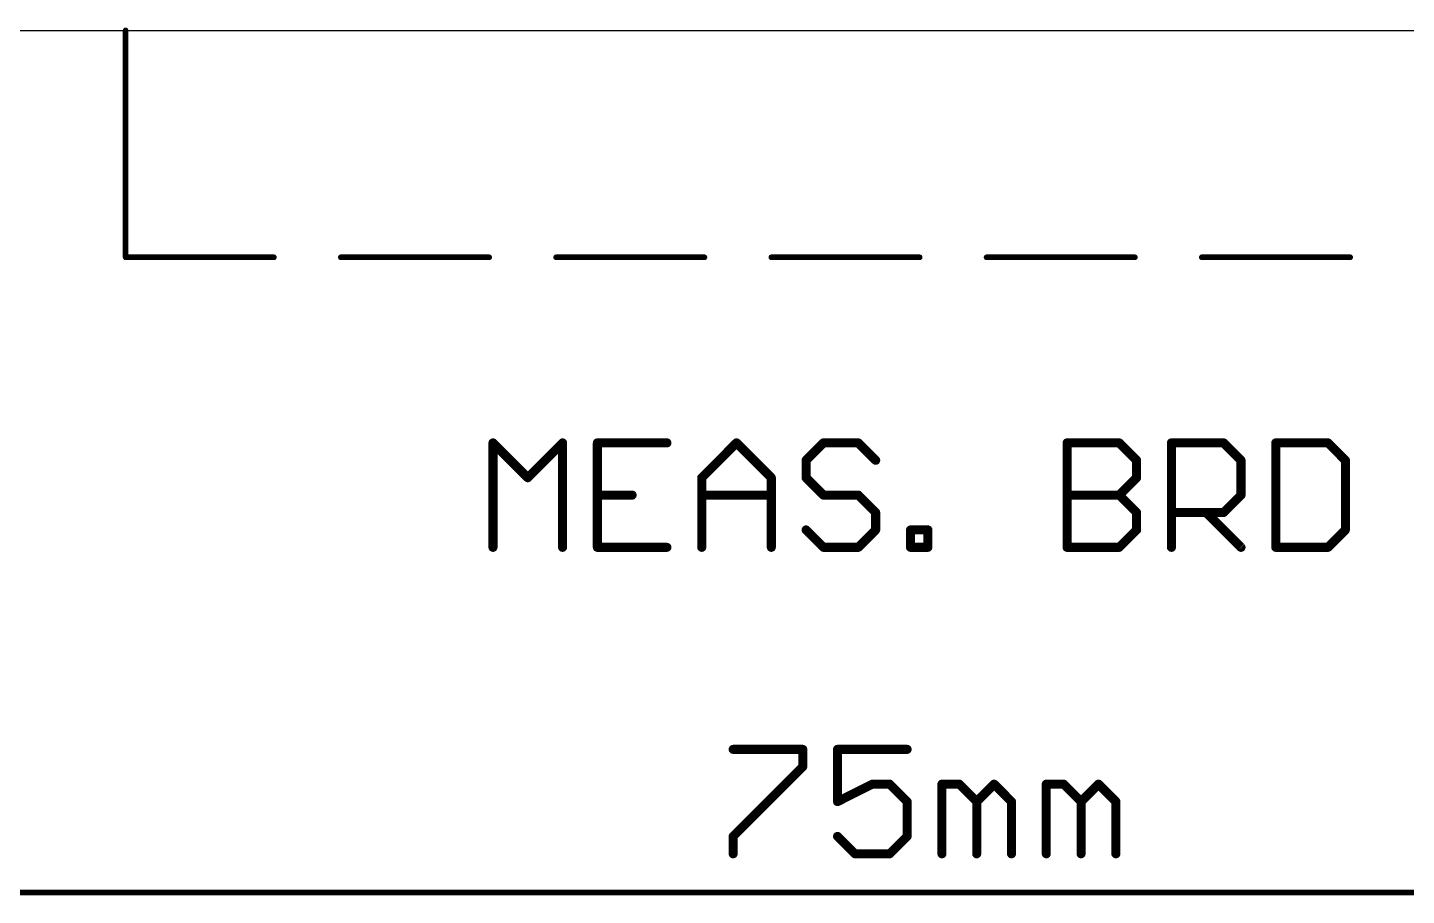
# Model space of a CAD drawing. Extents: x -18 to 144, y -21 to 125.
# Drawn here: x 28.16 to 59.05, y -19.37 to 0.06 of the extents above; entities that cross this region are included whole.
import ezdxf

# ---------------------------------------------------------------- set-up
doc = ezdxf.new("R2010")
doc.units = 0
for name, color, linetype in [('114', 4, 'CONTINUOUS'), ('20', 53, 'CONTINUOUS'), ('21', 253, 'CONTINUOUS')]:
    doc.layers.add(name, color=color, linetype=linetype)

msp = doc.modelspace()

# ---------------------------------------------------------------- linework, layer by layer
at = {"layer": '114', "const_width": 0.1016}
for points in [[(38.6202, -9.2001, 1), (38.5483, -9.2719)], [(38.6351, -9.236, 1), (38.5335, -9.236)], [(40.1943, -9.236, 1), (40.0927, -9.236)], [(40.1794, -9.2719, 1), (40.1075, -9.2001)], [(40.9231, -9.1852, 1), (40.9231, -9.2868)], [(40.9739, -9.236, 1), (40.8723, -9.236)], [(42.4823, -9.2868, 1), (42.4823, -9.1852)], [(44.0774, -9.2001, 1), (44.0055, -9.2719)], [(44.0774, -9.2719, 1), (44.0055, -9.2001)], [(45.9905, -9.1852, 1), (45.9905, -9.2868)], [(46.0264, -9.2719, 1), (45.9545, -9.2001)], [(46.806, -9.2001, 1), (46.7341, -9.2719)], [(46.7701, -9.2868, 1), (46.7701, -9.1852)], [(51.4984, -9.236, 1), (51.3968, -9.236)], [(51.4476, -9.1852, 1), (51.4476, -9.2868)], [(52.653, -9.2001, 1), (52.5811, -9.2719)], [(52.617, -9.2868, 1), (52.617, -9.1852)], [(53.8372, -9.236, 1), (53.7356, -9.236)], [(53.7864, -9.1852, 1), (53.7864, -9.2868)], [(54.9918, -9.2001, 1), (54.9199, -9.2719)], [(54.9558, -9.2868, 1), (54.9558, -9.1852)], [(56.176, -9.236, 1), (56.0744, -9.236)], [(56.1252, -9.1852, 1), (56.1252, -9.2868)], [(57.3306, -9.2001, 1), (57.2587, -9.2719)], [(57.2946, -9.2868, 1), (57.2946, -9.1852)], [(45.5647, -9.5899, 1), (45.6366, -9.6617)], [(45.6515, -9.6258, 1), (45.5499, -9.6258)], [(47.1239, -9.6617, 1), (47.1958, -9.5899)], [(53.0576, -9.6258, 1), (52.956, -9.6258)], [(52.9709, -9.6617, 1), (53.0428, -9.5899)], [(55.3964, -9.6258, 1), (55.2948, -9.6258)], [(55.3097, -9.6617, 1), (55.3816, -9.5899)], [(57.7352, -9.6258, 1), (57.6336, -9.6258)], [(57.6485, -9.6617, 1), (57.7204, -9.5899)], [(39.3279, -9.9797, 1), (39.3998, -10.0515)], [(39.3279, -10.0515, 1), (39.3998, -9.9797)], [(43.2259, -9.9797, 1), (43.2978, -10.0515)], [(43.3127, -10.0156, 1), (43.2111, -10.0156)], [(44.8719, -10.0156, 1), (44.7703, -10.0156)], [(44.7851, -10.0515, 1), (44.857, -9.9797)], [(45.6366, -9.9797, 1), (45.5647, -10.0515)], [(45.5499, -10.0156, 1), (45.6515, -10.0156)], [(52.956, -10.0156, 1), (53.0576, -10.0156)], [(53.0428, -10.0515, 1), (52.9709, -9.9797)], [(40.9231, -10.3546, 1), (40.9231, -10.4562)], [(41.7027, -10.4562, 1), (41.7027, -10.3546)], [(43.2619, -10.3546, 1), (43.2619, -10.4562)], [(44.8211, -10.4562, 1), (44.8211, -10.3546)], [(45.9905, -10.3546, 1), (45.9905, -10.4562)], [(45.9545, -10.4413, 1), (46.0264, -10.3695)], [(46.806, -10.3695, 1), (46.7341, -10.4413)], [(46.7701, -10.4562, 1), (46.7701, -10.3546)], [(51.4476, -10.3546, 1), (51.4476, -10.4562)], [(52.653, -10.3695, 1), (52.5811, -10.4413)], [(52.5811, -10.3695, 1), (52.653, -10.4413)], [(52.617, -10.4562, 1), (52.617, -10.3546)], [(55.2948, -10.4054, 1), (55.3964, -10.4054)], [(55.3816, -10.4413, 1), (55.3097, -10.3695)], [(47.2107, -10.7952, 1), (47.1091, -10.7952)], [(47.1239, -10.8311, 1), (47.1958, -10.7593)], [(53.0576, -10.7952, 1), (52.956, -10.7952)], [(52.9709, -10.8311, 1), (53.0428, -10.7593)], [(53.7864, -10.7444, 1), (53.7864, -10.846)], [(54.602, -10.7593, 1), (54.5301, -10.8311)], [(54.9199, -10.7593, 1), (54.9918, -10.8311)], [(54.9558, -10.846, 1), (54.9558, -10.7444)], [(45.6366, -11.1491, 1), (45.5647, -11.2209)], [(47.1958, -11.2209, 1), (47.1239, -11.1491)], [(47.9903, -11.185, 1), (47.8887, -11.185)], [(47.9395, -11.1342, 1), (47.9395, -11.2358)], [(48.3801, -11.185, 1), (48.2784, -11.185)], [(48.3293, -11.2358, 1), (48.3293, -11.1342)], [(53.0428, -11.2209, 1), (52.9709, -11.1491)], [(57.7204, -11.2209, 1), (57.6485, -11.1491)], [(47.1091, -11.185, 1), (47.2107, -11.185)], [(52.956, -11.185, 1), (53.0576, -11.185)], [(57.6336, -11.185, 1), (57.7352, -11.185)], [(38.5335, -11.5748, 1), (38.6351, -11.5748)], [(40.0927, -11.5748, 1), (40.1943, -11.5748)], [(40.9231, -11.524, 1), (40.9231, -11.6256)], [(40.8723, -11.5748, 1), (40.9739, -11.5748)], [(42.4823, -11.6256, 1), (42.4823, -11.524)], [(43.2111, -11.5748, 1), (43.3127, -11.5748)], [(44.7703, -11.5748, 1), (44.8719, -11.5748)], [(45.9905, -11.524, 1), (45.9905, -11.6256)], [(45.9545, -11.6107, 1), (46.0264, -11.5389)], [(46.7341, -11.5389, 1), (46.806, -11.6107)], [(46.7701, -11.6256, 1), (46.7701, -11.524)], [(47.9395, -11.524, 1), (47.9395, -11.6256)], [(47.8887, -11.5748, 1), (47.9903, -11.5748)], [(48.2784, -11.5748, 1), (48.3801, -11.5748)], [(48.3293, -11.6256, 1), (48.3293, -11.524)], [(51.4476, -11.524, 1), (51.4476, -11.6256)], [(51.3968, -11.5748, 1), (51.4984, -11.5748)], [(52.5811, -11.5389, 1), (52.653, -11.6107)], [(52.617, -11.6256, 1), (52.617, -11.524)], [(53.7356, -11.5748, 1), (53.8372, -11.5748)], [(55.3097, -11.6107, 1), (55.3816, -11.5389)], [(56.1252, -11.524, 1), (56.1252, -11.6256)], [(56.0744, -11.5748, 1), (56.176, -11.5748)], [(57.2587, -11.5389, 1), (57.3306, -11.6107)], [(57.2946, -11.6256, 1), (57.2946, -11.524)], [(43.9662, -16.0478, 1), (43.9662, -16.1494)], [(45.5762, -16.0986, 1), (45.4746, -16.0986)], [(45.5254, -16.1494, 1), (45.5254, -16.0478)], [(46.305, -16.0478, 1), (46.305, -16.1494)], [(46.3558, -16.0986, 1), (46.2542, -16.0986)], [(47.8642, -16.1494, 1), (47.8642, -16.0478)], [(45.4746, -16.4884, 1), (45.5762, -16.4884)], [(45.5613, -16.5243, 1), (45.4895, -16.4525)], [(47.0846, -16.8274, 1), (47.0846, -16.929)], [(47.1073, -16.9236, 1), (47.0619, -16.8328)], [(47.5103, -16.8423, 1), (47.4385, -16.9141)], [(47.4744, -16.929, 1), (47.4744, -16.8274)], [(48.6946, -16.8782, 1), (48.593, -16.8782)], [(48.6438, -16.8274, 1), (48.6438, -16.929)], [(49.0695, -16.8423, 1), (48.9977, -16.9141)], [(49.0336, -16.929, 1), (49.0336, -16.8274)], [(49.8491, -16.8423, 1), (49.7773, -16.9141)], [(49.8491, -16.9141, 1), (49.7773, -16.8423)], [(51.0334, -16.8782, 1), (50.9318, -16.8782)], [(50.9826, -16.8274, 1), (50.9826, -16.929)], [(51.4083, -16.8423, 1), (51.3364, -16.9141)], [(51.3724, -16.929, 1), (51.3724, -16.8274)], [(52.1879, -16.8423, 1), (52.116, -16.9141)], [(52.1879, -16.9141, 1), (52.116, -16.8423)], [(46.2823, -17.2226, 1), (46.3277, -17.3134)], [(46.2542, -17.268, 1), (46.3558, -17.268)], [(47.915, -17.268, 1), (47.8134, -17.268)], [(47.8283, -17.3039, 1), (47.9001, -17.2321)], [(49.4742, -17.268, 1), (49.3726, -17.268)], [(49.3875, -17.2321, 1), (49.4593, -17.3039)], [(49.3875, -17.3039, 1), (49.4593, -17.2321)], [(50.2538, -17.268, 1), (50.1522, -17.268)], [(50.1671, -17.3039, 1), (50.2389, -17.2321)], [(51.7262, -17.2321, 1), (51.7981, -17.3039)], [(51.813, -17.268, 1), (51.7114, -17.268)], [(51.7262, -17.3039, 1), (51.7981, -17.2321)], [(52.5926, -17.268, 1), (52.491, -17.268)], [(52.5058, -17.3039, 1), (52.5777, -17.2321)], [(44.017, -18.0476, 1), (43.9154, -18.0476)], [(43.9303, -18.0117, 1), (44.0021, -18.0835)], [(46.3409, -18.0117, 1), (46.2691, -18.0835)], [(47.8134, -18.0476, 1), (47.915, -18.0476)], [(47.9001, -18.0835, 1), (47.8283, -18.0117)], [(43.9154, -18.4374, 1), (44.017, -18.4374)], [(46.6948, -18.3866, 1), (46.6948, -18.4882)], [(46.6589, -18.4733, 1), (46.7307, -18.4015)], [(47.4385, -18.4015, 1), (47.5103, -18.4733)], [(47.4744, -18.4882, 1), (47.4744, -18.3866)], [(48.593, -18.4374, 1), (48.6946, -18.4374)], [(49.3726, -18.4374, 1), (49.4742, -18.4374)], [(50.1522, -18.4374, 1), (50.2538, -18.4374)], [(50.9318, -18.4374, 1), (51.0334, -18.4374)], [(51.7114, -18.4374, 1), (51.813, -18.4374)], [(52.491, -18.4374, 1), (52.5926, -18.4374)]]:
    msp.add_lwpolyline(points, format="xyb", dxfattribs=at)
at = {"layer": '114'}
for points, const_width in [([(38.5843, -11.5748), (38.5843, -9.236)], 0.2032), ([(38.5843, -9.236), (39.3639, -10.0156)], 0.2032), ([(39.3639, -10.0156), (40.1435, -9.236)], 0.2032), ([(40.1435, -9.236), (40.1435, -11.5748)], 0.2032), ([(42.4823, -9.236), (40.9231, -9.236)], 0.2032), ([(40.9231, -9.236), (40.9231, -11.5748)], 0.2032), ([(43.2619, -10.0156), (44.0415, -9.236)], 0.2032), ([(44.0415, -9.236), (44.8211, -10.0156)], 0.2032), ([(45.9905, -9.236), (45.6007, -9.6258)], 0.2032), ([(46.7701, -9.236), (45.9905, -9.236)], 0.2032), ([(47.1599, -9.6258), (46.7701, -9.236)], 0.2032), ([(51.4476, -11.5748), (51.4476, -9.236)], 0.2032), ([(51.4476, -9.236), (52.617, -9.236)], 0.2032), ([(52.617, -9.236), (53.0068, -9.6258)], 0.2032), ([(53.7864, -11.5748), (53.7864, -9.236)], 0.2032), ([(53.7864, -9.236), (54.9558, -9.236)], 0.2032), ([(54.9558, -9.236), (55.3456, -9.6258)], 0.2032), ([(56.1252, -9.236), (56.1252, -11.5748)], 0.2032), ([(57.2946, -9.236), (56.1252, -9.236)], 0.2032), ([(57.6844, -9.6258), (57.2946, -9.236)], 0.2032), ([(45.6007, -9.6258), (45.6007, -10.0156)], 0.2032), ([(53.0068, -9.6258), (53.0068, -10.0156)], 0.2032), ([(55.3456, -9.6258), (55.3456, -10.4054)], 0.2032), ([(57.6844, -11.185), (57.6844, -9.6258)], 0.2032), ([(43.2619, -11.5748), (43.2619, -10.0156)], 0.2032), ([(44.8211, -10.0156), (44.8211, -11.5748)], 0.2032), ([(45.6007, -10.0156), (45.9905, -10.4054)], 0.2032), ([(53.0068, -10.0156), (52.617, -10.4054)], 0.2032), ([(40.9231, -10.4054), (41.7027, -10.4054)], 0.2032), ([(43.2619, -10.4054), (44.8211, -10.4054)], 0.2032), ([(45.9905, -10.4054), (46.7701, -10.4054)], 0.2032), ([(46.7701, -10.4054), (47.1599, -10.7952)], 0.2032), ([(51.4476, -10.4054), (52.617, -10.4054)], 0.2032), ([(52.617, -10.4054), (53.0068, -10.7952)], 0.2032), ([(55.3456, -10.4054), (54.9558, -10.7952)], 0.2032), ([(47.1599, -10.7952), (47.1599, -11.185)], 0.2032), ([(53.0068, -10.7952), (53.0068, -11.185)], 0.2032), ([(54.9558, -10.7952), (53.7864, -10.7952)], 0.2032), ([(54.566, -10.7952), (55.3456, -11.5748)], 0.2032), ([(45.9905, -11.5748), (45.6007, -11.185)], 0.2032), ([(47.1599, -11.185), (46.7701, -11.5748)], 0.2032), ([(47.9395, -11.5748), (47.9395, -11.185)], 0.2032), ([(47.9395, -11.185), (48.3293, -11.185)], 0.2032), ([(48.3293, -11.185), (48.3293, -11.5748)], 0.2032), ([(53.0068, -11.185), (52.617, -11.5748)], 0.2032), ([(57.2946, -11.5748), (57.6844, -11.185)], 0.2032), ([(40.9231, -11.5748), (42.4823, -11.5748)], 0.2032), ([(46.7701, -11.5748), (45.9905, -11.5748)], 0.2032), ([(48.3293, -11.5748), (47.9395, -11.5748)], 0.2032), ([(52.617, -11.5748), (51.4476, -11.5748)], 0.2032), ([(56.1252, -11.5748), (57.2946, -11.5748)], 0.2032), ([(43.9662, -16.0986), (45.5254, -16.0986)], 0.2032), ([(45.5254, -16.0986), (45.5254, -16.4884)], 0.2032), ([(47.8642, -16.0986), (46.305, -16.0986)], 0.2032), ([(46.305, -16.0986), (46.305, -17.268)], 0.2032), ([(45.5254, -16.4884), (43.9662, -18.0476)], 0.2032), ([(46.305, -17.268), (47.0846, -16.8782)], 0.2032), ([(47.0846, -16.8782), (47.4744, -16.8782)], 0.2032), ([(47.4744, -16.8782), (47.8642, -17.268)], 0.2032), ([(48.6438, -18.4374), (48.6438, -16.8782)], 0.2032), ([(48.6438, -16.8782), (49.0336, -16.8782)], 0.2032), ([(49.0336, -16.8782), (49.4234, -17.268)], 0.2032), ([(49.4234, -17.268), (49.8132, -16.8782)], 0.2032), ([(49.8132, -16.8782), (50.203, -17.268)], 0.2032), ([(50.9826, -18.4374), (50.9826, -16.8782)], 0.2032), ([(50.9826, -16.8782), (51.3724, -16.8782)], 0.2032), ([(51.3724, -16.8782), (51.7622, -17.268)], 0.2032), ([(51.7622, -17.268), (52.152, -16.8782)], 0.2032), ([(52.152, -16.8782), (52.5418, -17.268)], 0.2032), ([(47.8642, -17.268), (47.8642, -18.0476)], 0.2032), ([(49.4234, -17.268), (49.4234, -18.4374)], 0.2032), ([(50.203, -17.268), (50.203, -18.4374)], 0.2032), ([(51.7622, -17.268), (51.7622, -18.4374)], 0.2032), ([(52.5418, -17.268), (52.5418, -18.4374)], 0.2032), ([(43.9662, -18.0476), (43.9662, -18.4374)], 0.2032), ([(46.6948, -18.4374), (46.305, -18.0476)], 0.2032), ([(47.8642, -18.0476), (47.4744, -18.4374)], 0.2032), ([(47.4744, -18.4374), (46.6948, -18.4374)], 0.2032), ([(11.4696, -19.304), (86.3458, -19.304)], 0.13)]:
    msp.add_lwpolyline(points, dxfattribs=dict(at, const_width=const_width))
at = {"layer": '20'}
msp.add_line((0, 0), (97.79, 0), dxfattribs=at)
at = {"layer": '21', "const_width": 0.127}
for points in [[(30.353, -5.08), (30.353, 0)], [(33.676, -5.08), (30.353, -5.08)], [(38.499, -5.08), (35.176, -5.08)], [(43.322, -5.08), (39.999, -5.08)], [(48.145, -5.08), (44.822, -5.08)], [(52.968, -5.08), (49.645, -5.08)], [(57.791, -5.08), (54.468, -5.08)]]:
    msp.add_lwpolyline(points, dxfattribs=at)
at = {"layer": '21', "const_width": 0.0635}
for points in [[(30.3848, 0, 1), (30.3213, 0)], [(30.353, -5.0483, 1), (30.353, -5.1117)], [(30.3213, -5.08, 1), (30.3848, -5.08)], [(33.676, -5.1117, 1), (33.676, -5.0483)], [(35.176, -5.0483, 1), (35.176, -5.1117)], [(38.499, -5.1117, 1), (38.499, -5.0483)], [(39.999, -5.0483, 1), (39.999, -5.1117)], [(43.322, -5.1117, 1), (43.322, -5.0483)], [(44.822, -5.0483, 1), (44.822, -5.1117)], [(48.145, -5.1117, 1), (48.145, -5.0483)], [(49.645, -5.0483, 1), (49.645, -5.1117)], [(52.968, -5.1117, 1), (52.968, -5.0483)], [(54.468, -5.0483, 1), (54.468, -5.1117)], [(57.791, -5.1117, 1), (57.791, -5.0483)]]:
    msp.add_lwpolyline(points, format="xyb", dxfattribs=at)

doc.saveas('drawing.dxf')
